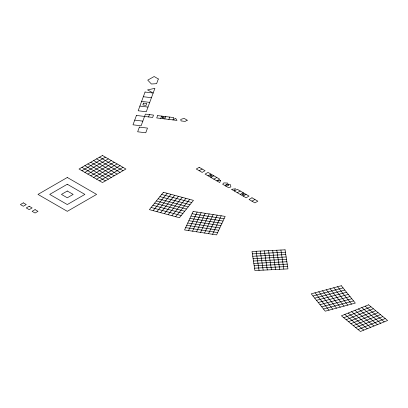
<?xml version="1.0" encoding="UTF-8"?>
<svg xmlns="http://www.w3.org/2000/svg" width="408" height="408" viewBox="0 0 408 408"><rect width="100%" height="100%" fill="white"/><g stroke="black" fill="none" stroke-linecap="round" stroke-linejoin="round"><path stroke-width="0.61" d="M148.604 116.938L149.466 114.597M160.767 118.432L161.629 116.091M164.822 118.927L165.684 116.586M168.876 119.427L169.738 117.086M188.557 230.561L197.141 212.068M192.561 231.183L201.144 212.685M196.569 231.8L205.153 213.308M200.573 232.422L209.156 213.925M204.576 233.039L213.16 214.547M208.58 233.662L217.163 215.164M212.583 234.279L221.167 215.786M153.138 210.645L167.153 193.295M156.891 211.66L170.906 194.305M160.65 212.67L174.665 195.315M164.409 213.68L178.424 196.33M168.162 214.695L182.177 197.339M171.921 215.704L185.936 198.349M175.68 216.714L189.695 199.364M81.957 170.712L105.407 157.172M84.889 172.4L108.339 158.865M87.822 174.094L111.272 160.553M90.749 175.787L114.204 162.246M93.682 177.48L117.132 163.94M96.614 179.173L120.064 165.633M99.547 180.866L122.997 167.326M199.211 170.712L202.144 169.019M208.004 175.787L210.936 174.094M210.936 177.48L213.869 175.787M213.869 179.173L216.801 177.48M237.318 192.709L240.251 191.02M240.251 194.402L243.178 192.709M243.178 196.095L246.111 194.402M251.976 201.175L254.908 199.481M343.791 317.761L370.954 306.78M346.168 319.724L373.335 308.739M348.544 321.683L375.712 310.702M350.921 323.646L378.089 312.661M353.303 325.604L380.465 314.624M355.679 327.563L382.847 316.582M358.056 329.526L385.223 318.546M312.992 295.994L343.051 287.9M314.746 298.161L344.801 290.073M316.496 300.334L346.555 292.24M318.25 302.501L348.305 294.408M320 304.669L350.059 296.58M321.754 306.841L351.808 298.748M323.503 309.009L353.563 300.915M252.379 253.873L285.416 252.2M252.736 256.255L285.779 254.587M253.098 258.641L286.135 256.969M253.46 261.023L286.498 259.355M253.822 263.41L286.86 261.737M254.184 265.792L287.222 264.124M254.546 268.178L287.584 266.506M143.335 96.716L151.445 97.711M141.612 101.398L149.721 102.393M139.888 106.08L147.997 107.075M134.716 120.131L142.826 121.125M192.066 213.761L224.099 218.719M190.99 216.072L223.028 221.029M189.919 218.382L221.952 223.339M188.848 220.697L220.881 225.649M187.772 223.008L219.805 227.965M186.701 225.318L218.734 230.275M185.625 227.633L217.663 232.585M161.644 194.453L191.699 202.541M159.89 196.62L189.95 204.714M158.136 198.788L188.195 206.881M156.386 200.96L186.441 209.049M154.632 203.128L184.691 211.222M152.883 205.295L182.937 213.389M151.128 207.468L181.188 215.557M99.547 157.172L122.997 170.712M96.614 158.865L120.064 172.4M93.682 160.553L117.132 174.094M90.749 162.246L114.204 175.787M87.822 163.94L111.272 177.48M84.889 165.633L108.339 179.173M81.957 167.326L105.407 180.866M365.18 306.194L384.203 321.876M361.784 307.566L380.807 323.248M358.392 308.938L377.41 324.62M354.996 310.31L374.019 325.997M351.599 311.681L370.622 327.369M348.202 313.058L367.226 328.741M344.806 314.43L363.829 330.113M337.543 286.742L351.558 304.098M333.785 287.757L347.8 305.108M330.026 288.767L344.041 306.122M326.272 289.777L340.287 307.132M322.514 290.792L336.529 308.142M318.755 291.802L332.77 309.157M315.002 292.811L329.016 310.167M280.923 250.028L283.815 269.101M276.792 250.237L279.684 269.311M272.666 250.446L275.553 269.52M268.535 250.65L271.427 269.724M264.404 250.859L267.296 269.933M260.273 251.068L263.165 270.142M256.147 251.277L259.034 270.351M226.18 184.248L225.593 185.941L228.526 185.604L227.644 183.065L223.834 182.896L222.661 184.248L228.526 187.634L230.867 186.956L230.576 184.758L226.18 184.248M136.44 115.444L132.993 124.812L141.102 125.807L145.411 114.102L153.52 115.097L152.658 117.438L136.44 115.444M145.059 92.035L138.164 110.762L146.273 111.761L154.892 88.347L147.543 89.893L153.168 93.029L145.059 92.035M143.524 103.102L142.836 104.973L146.079 105.371L146.768 103.499L143.524 103.102M139.378 127.102L137.654 131.784L145.763 132.779L147.487 128.097L139.378 127.102M158.34 78.984L156.616 83.666L151.404 84.007L147.747 80.131L154.163 76.515L158.34 78.984M157.575 115.592L156.713 117.932L176.985 120.421L175.649 118.3L172.931 119.927L173.793 117.586L157.575 115.592M162.588 116.943L162.241 117.876L163.863 118.075L164.21 117.142L162.588 116.943M220.611 180.356L219.728 182.554L205.071 174.094L208.004 172.4L219.728 179.173L216.801 180.866L220.611 180.356M235.268 188.817L234.386 191.02L237.318 189.327L249.043 196.095L246.111 197.788L231.453 189.327L235.268 188.817M193.137 211.451L184.554 229.944L216.587 234.901L225.17 216.403L193.137 211.451M163.394 192.28L149.379 209.636L179.433 217.729L193.453 200.374L163.394 192.28M102.479 155.479L79.024 169.019L102.479 182.554L125.929 169.019L102.479 155.479M23.332 202.863L20.4 204.556L23.332 206.249L26.265 204.556L23.332 202.863M67.3 177.48L37.99 194.402L67.3 211.329L96.614 194.402L67.3 177.48M29.192 206.249L26.265 207.942L29.192 209.636L32.125 207.942L29.192 206.249M67.3 184.248L49.715 194.402L67.3 204.556L84.889 194.402L67.3 184.248M35.057 209.636L32.125 211.329L35.057 213.022L37.99 211.329L35.057 209.636M67.3 191.02L61.44 194.402L67.3 197.788L73.165 194.402L67.3 191.02M199.211 167.326L196.279 169.019L202.144 172.4L205.071 170.712L199.211 167.326M210.936 175.109L209.763 175.787L210.936 176.465L212.109 175.787L210.936 175.109M243.178 193.729L242.01 194.402L243.178 195.08L244.351 194.402L243.178 193.729M251.976 197.788L249.043 199.481L254.908 202.863L257.836 201.175L251.976 197.788M187.236 120.212L185.099 121.416L181.045 120.921L180.749 119.416L184.105 118.361L187.236 120.212M368.577 304.822L341.409 315.802L360.432 331.485L387.6 320.504L368.577 304.822M341.297 285.733L311.243 293.826L325.258 311.176L355.317 303.088L341.297 285.733M285.054 249.818L252.016 251.486L254.908 270.56L287.946 268.892L285.054 249.818"/></g></svg>
